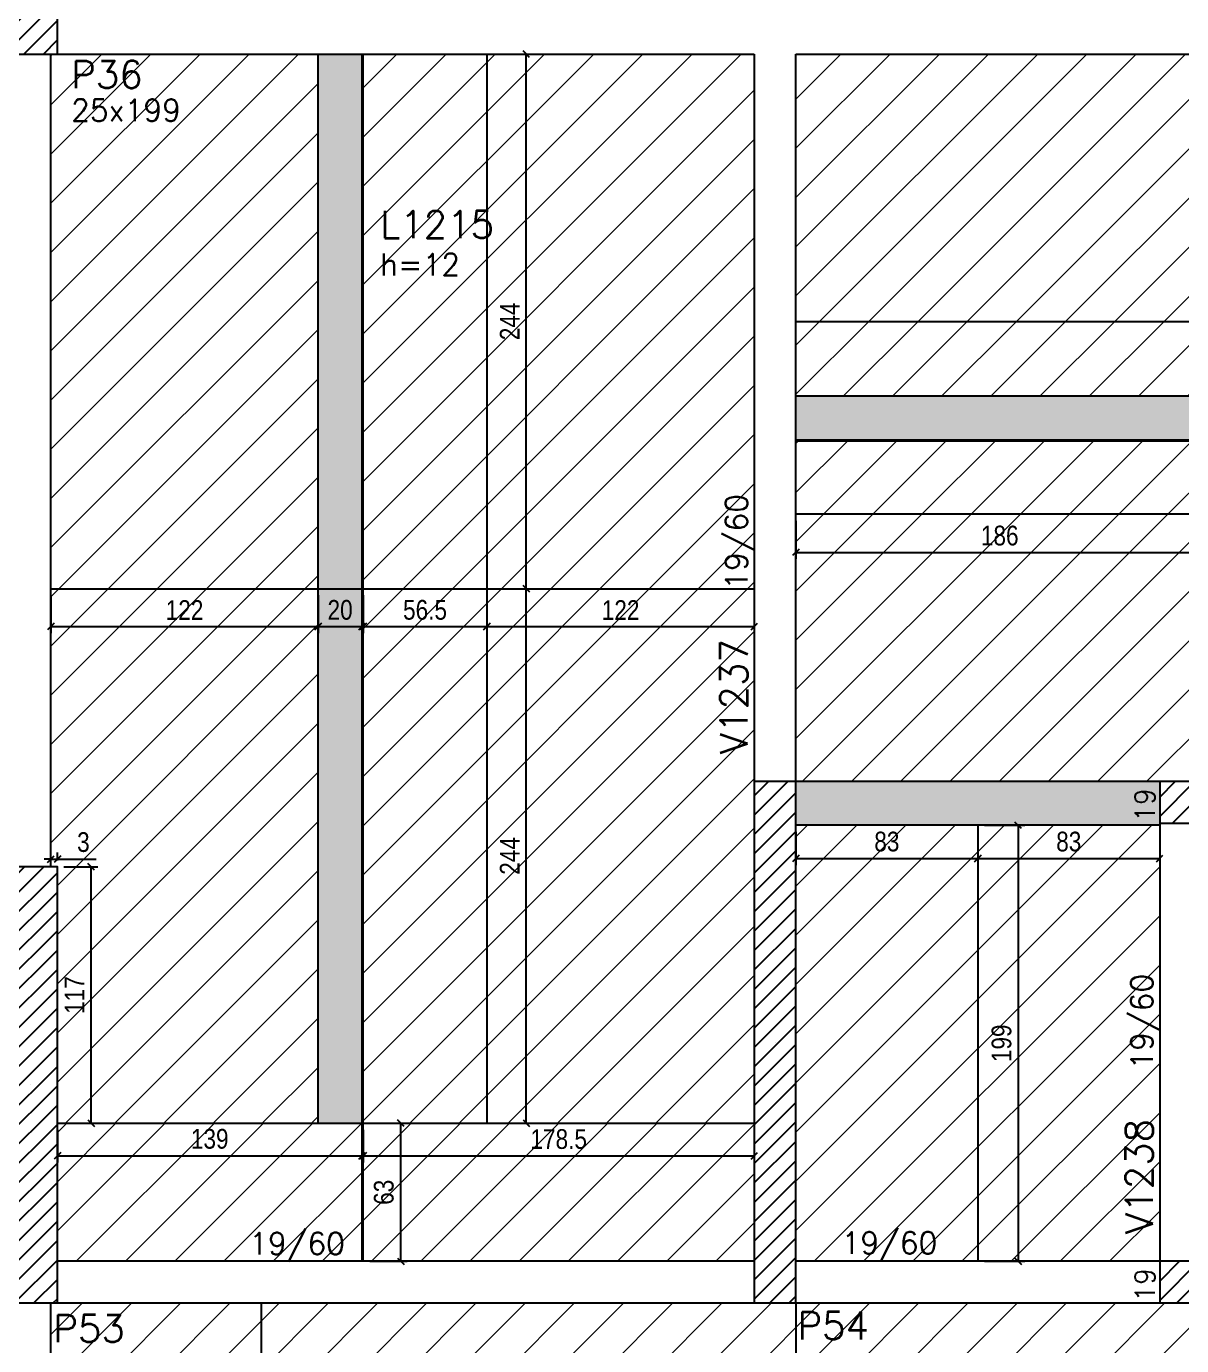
# Model space of a CAD drawing. Extents: x 1860 to 8661, y -614 to 3008.
# Drawn here: x 3422 to 3949, y 1142 to 1744 of the extents above; entities that cross this region are included whole.
import ezdxf

# ---------------------------------------------------------------- set-up
doc = ezdxf.new("R2010")
doc.units = 0
for name, color, linetype in [('242', 12, 'Continuous'), ('COTA', 241, 'Continuous'), ('F-LAJES-DIM', 2, 'Continuous'), ('F-LAJES-NOME', 4, 'Continuous'), ('F-PILARES-DIM', 172, 'Continuous'), ('F-PILARES-HACH', 174, 'Continuous'), ('F-PILARES-NOME', 170, 'Continuous'), ('F-PILARES-S', 170, 'Continuous'), ('F-VIGAS', 3, 'Continuous'), ('F-VIGAS-DIM', 2, 'Continuous'), ('F-VIGAS-NOME', 4, 'Continuous'), ('Painéis', 200, 'Continuous')]:
    doc.layers.add(name, color=color, linetype=linetype)
doc.layers.add('Hachura', color=251, linetype='Continuous', lineweight=9)
doc.styles.add('COTA TECNICA-50', font='techl___.ttf', dxfattribs={"height": 9})
doc.styles.add('MCP', font='romans.shx')
doc.dimstyles.new('COTA PAINEL-50', dxfattribs={"dimtxt": 9, "dimasz": 3, "dimexe": 3, "dimexo": 3, "dimgap": 3, "dimtad": 1, "dimdec": 1, "dimzin": 12, "dimdsep": 46, "dimtxsty": 'COTA TECNICA-50', "dimblk1": 'OBLIQUE', "dimblk2": 'OBLIQUE', "dimsah": 1, "dimcen": 0.9, "dimclrd": 4, "dimclre": 4, "dimclrt": 240, "dimadec": 1, "dimazin": 3, "dimtfac": 1, "dimtdec": 1, "dimtmove": 0, "dimatfit": 3, "dimfxl": 1, "dimtolj": 1, "dimtzin": 12, "dimarcsym": 0})
pattern_1 = [(45, (3973.15, 515.9404), (-4.419417, 4.419417), [])]
pattern_2 = [(45, (-178.398, -39.917), (-11.22532, 11.22532), [])]
pattern_3 = [(45, (26.26, 6.996), (-11.22532, 11.22532), [])]

# ---------------------------------------------------------------- blocks, each defined once
blk = doc.blocks.new('_Oblique')
at = {"color": 0, "linetype": 'ByBlock', "lineweight": -2}
blk.add_line((-0.5, -0.5), (0.5, 0.5), dxfattribs=at)
blk = doc.blocks.new('*D122')
at = {"layer": 'COTA', "color": 4, "lineweight": -2, "transparency": 16777216}
for p, q in [((3433.15, 1484.44), (3433.15, 1467.12)), ((3555.15, 1484.44), (3555.15, 1467.12)), ((3433.15, 1470.12), (3555.15, 1470.12))]:
    blk.add_line(p, q, dxfattribs=at)
at = {"layer": 'Defpoints', "color": 0, "transparency": 16777216}
for p in [(3433.15, 1487.44), (3555.15, 1487.44), (3555.15, 1470.12)]:
    blk.add_point(p, dxfattribs=at)
at = {"layer": 'COTA', "color": 4, "lineweight": -2, "transparency": 16777216, "xscale": 3, "yscale": 3, "zscale": 3, "rotation": 180}
blk.add_blockref('_Oblique', (3433.15, 1470.12), dxfattribs=at)
at = {"layer": 'COTA', "color": 4, "lineweight": -2, "transparency": 16777216, "xscale": 3, "yscale": 3, "zscale": 3}
blk.add_blockref('_Oblique', (3555.15, 1470.12), dxfattribs=at)
at = {"layer": 'COTA', "color": 240, "transparency": 16777216, "insert": (3494.15, 1477.68), "char_height": 9, "attachment_point": 5, "style": 'COTA TECNICA-50'}
blk.add_mtext('\\A1;122', dxfattribs=at)
blk = doc.blocks.new('*D123')
at = {"layer": 'COTA', "color": 4, "lineweight": -2, "transparency": 16777216}
for p, q in [((3555.15, 1484.44), (3555.15, 1467.12)), ((3575.15, 1484.44), (3575.15, 1467.12)), ((3555.15, 1470.12), (3575.15, 1470.12))]:
    blk.add_line(p, q, dxfattribs=at)
at = {"layer": 'Defpoints', "color": 0, "transparency": 16777216}
for p in [(3555.15, 1487.44), (3575.15, 1487.44), (3575.15, 1470.12)]:
    blk.add_point(p, dxfattribs=at)
at = {"layer": 'COTA', "color": 4, "lineweight": -2, "transparency": 16777216, "xscale": 3, "yscale": 3, "zscale": 3, "rotation": 180}
blk.add_blockref('_Oblique', (3555.15, 1470.12), dxfattribs=at)
at = {"layer": 'COTA', "color": 4, "lineweight": -2, "transparency": 16777216, "xscale": 3, "yscale": 3, "zscale": 3}
blk.add_blockref('_Oblique', (3575.15, 1470.12), dxfattribs=at)
at = {"layer": 'COTA', "color": 240, "transparency": 16777216, "insert": (3565.15, 1477.71), "char_height": 9, "attachment_point": 5, "style": 'COTA TECNICA-50'}
blk.add_mtext('\\A1;20', dxfattribs=at)
blk = doc.blocks.new('*D124')
at = {"layer": 'COTA', "color": 4, "lineweight": -2, "transparency": 16777216}
for p, q in [((3575.65, 1484.44), (3575.65, 1467.12)), ((3632.15, 1484.44), (3632.15, 1467.12)), ((3575.65, 1470.12), (3632.15, 1470.12))]:
    blk.add_line(p, q, dxfattribs=at)
at = {"layer": 'Defpoints', "color": 0, "transparency": 16777216}
for p in [(3575.65, 1487.44), (3632.15, 1487.44), (3632.15, 1470.12)]:
    blk.add_point(p, dxfattribs=at)
at = {"layer": 'COTA', "color": 4, "lineweight": -2, "transparency": 16777216, "xscale": 3, "yscale": 3, "zscale": 3, "rotation": 180}
blk.add_blockref('_Oblique', (3575.65, 1470.12), dxfattribs=at)
at = {"layer": 'COTA', "color": 4, "lineweight": -2, "transparency": 16777216, "xscale": 3, "yscale": 3, "zscale": 3}
blk.add_blockref('_Oblique', (3632.15, 1470.12), dxfattribs=at)
at = {"layer": 'COTA', "color": 240, "transparency": 16777216, "insert": (3603.9, 1477.72), "char_height": 9, "attachment_point": 5, "style": 'COTA TECNICA-50'}
blk.add_mtext('\\A1;56.5', dxfattribs=at)
blk = doc.blocks.new('*D125')
at = {"layer": 'COTA', "color": 4, "lineweight": -2, "transparency": 16777216}
for p, q in [((3632.15, 1484.44), (3632.15, 1467.12)), ((3754.15, 1484.44), (3754.15, 1467.12)), ((3632.15, 1470.12), (3754.15, 1470.12))]:
    blk.add_line(p, q, dxfattribs=at)
at = {"layer": 'Defpoints', "color": 0, "transparency": 16777216}
for p in [(3632.15, 1487.44), (3754.15, 1487.44), (3754.15, 1470.12)]:
    blk.add_point(p, dxfattribs=at)
at = {"layer": 'COTA', "color": 4, "lineweight": -2, "transparency": 16777216, "xscale": 3, "yscale": 3, "zscale": 3, "rotation": 180}
blk.add_blockref('_Oblique', (3632.15, 1470.12), dxfattribs=at)
at = {"layer": 'COTA', "color": 4, "lineweight": -2, "transparency": 16777216, "xscale": 3, "yscale": 3, "zscale": 3}
blk.add_blockref('_Oblique', (3754.15, 1470.12), dxfattribs=at)
at = {"layer": 'COTA', "color": 240, "transparency": 16777216, "insert": (3693.15, 1477.68), "char_height": 9, "attachment_point": 5, "style": 'COTA TECNICA-50'}
blk.add_mtext('\\A1;122', dxfattribs=at)
blk = doc.blocks.new('*D126')
at = {"layer": 'COTA', "color": 4, "lineweight": -2, "transparency": 16777216}
for p, q in [((3635.15, 1487.44), (3653.12, 1487.44)), ((3650.12, 1243.44), (3650.12, 1487.44)), ((3635.15, 1243.44), (3653.12, 1243.44))]:
    blk.add_line(p, q, dxfattribs=at)
at = {"layer": 'Defpoints', "color": 0, "transparency": 16777216}
for p in [(3632.15, 1487.44), (3650.12, 1487.44), (3632.15, 1243.44)]:
    blk.add_point(p, dxfattribs=at)
at = {"layer": 'COTA', "color": 4, "lineweight": -2, "transparency": 16777216, "xscale": 3, "yscale": 3, "zscale": 3}
for p, rotation in [((3650.12, 1487.44), 90), ((3650.12, 1243.44), 270)]:
    blk.add_blockref('_Oblique', p, dxfattribs=dict(at, rotation=rotation))
at = {"layer": 'COTA', "color": 240, "transparency": 16777216, "insert": (3642.55, 1365.44), "char_height": 9, "attachment_point": 5, "rotation": 90, "style": 'COTA TECNICA-50'}
blk.add_mtext('\\A1;244', dxfattribs=at)
blk = doc.blocks.new('*D127')
at = {"layer": 'COTA', "color": 4, "lineweight": -2, "transparency": 16777216}
for p, q in [((3635.15, 1731.44), (3653.12, 1731.44)), ((3650.12, 1487.44), (3650.12, 1731.44)), ((3635.15, 1487.44), (3653.12, 1487.44))]:
    blk.add_line(p, q, dxfattribs=at)
at = {"layer": 'Defpoints', "color": 0, "transparency": 16777216}
for p in [(3632.15, 1731.44), (3650.12, 1731.44), (3632.15, 1487.44)]:
    blk.add_point(p, dxfattribs=at)
at = {"layer": 'COTA', "color": 4, "lineweight": -2, "transparency": 16777216, "xscale": 3, "yscale": 3, "zscale": 3}
for p, rotation in [((3650.12, 1731.44), 90), ((3650.12, 1487.44), 270)]:
    blk.add_blockref('_Oblique', p, dxfattribs=dict(at, rotation=rotation))
at = {"layer": 'COTA', "color": 240, "transparency": 16777216, "insert": (3642.55, 1609.44), "char_height": 9, "attachment_point": 5, "rotation": 90, "style": 'COTA TECNICA-50'}
blk.add_mtext('\\A1;244', dxfattribs=at)
blk = doc.blocks.new('*D128')
at = {"layer": 'COTA', "color": 4, "lineweight": -2, "transparency": 16777216}
for p, q in [((3439.15, 1360.44), (3454.52, 1360.44)), ((3451.52, 1243.44), (3451.52, 1360.44)), ((3439.15, 1243.44), (3454.52, 1243.44))]:
    blk.add_line(p, q, dxfattribs=at)
at = {"layer": 'Defpoints', "color": 0, "transparency": 16777216}
for p in [(3436.15, 1360.44), (3451.52, 1360.44), (3436.15, 1243.44)]:
    blk.add_point(p, dxfattribs=at)
at = {"layer": 'COTA', "color": 4, "lineweight": -2, "transparency": 16777216, "xscale": 3, "yscale": 3, "zscale": 3}
for p, rotation in [((3451.52, 1360.44), 90), ((3451.52, 1243.44), 270)]:
    blk.add_blockref('_Oblique', p, dxfattribs=dict(at, rotation=rotation))
at = {"layer": 'COTA', "color": 240, "transparency": 16777216, "insert": (3443.96, 1301.94), "char_height": 9, "attachment_point": 5, "rotation": 90, "style": 'COTA TECNICA-50'}
blk.add_mtext('\\A1;117', dxfattribs=at)
blk = doc.blocks.new('*D129')
at = {"layer": 'COTA', "color": 4, "lineweight": -2, "transparency": 16777216}
for p, q in [((3433.15, 1363.44), (3433.15, 1367.02)), ((3436.15, 1363.44), (3436.15, 1367.02)), ((3433.15, 1364.02), (3430.15, 1364.02)), ((3433.15, 1364.02), (3436.15, 1364.02)), ((3436.15, 1364.02), (3453.85, 1364.02))]:
    blk.add_line(p, q, dxfattribs=at)
at = {"layer": 'Defpoints', "color": 0, "transparency": 16777216}
for p in [(3436.15, 1364.02), (3433.15, 1360.44), (3436.15, 1360.44)]:
    blk.add_point(p, dxfattribs=at)
at = {"layer": 'COTA', "color": 4, "lineweight": -2, "transparency": 16777216, "xscale": 3, "yscale": 3, "zscale": 3}
blk.add_blockref('_Oblique', (3433.15, 1364.02), dxfattribs=at)
at = {"layer": 'COTA', "color": 4, "lineweight": -2, "transparency": 16777216, "xscale": 3, "yscale": 3, "zscale": 3, "rotation": 180}
blk.add_blockref('_Oblique', (3436.15, 1364.02), dxfattribs=at)
at = {"layer": 'COTA', "color": 240, "transparency": 16777216, "insert": (3448, 1371.72), "char_height": 9, "attachment_point": 5, "style": 'COTA TECNICA-50'}
blk.add_mtext('\\A1;3', dxfattribs=at)
blk = doc.blocks.new('*D130')
at = {"layer": 'COTA', "color": 4, "lineweight": -2, "transparency": 16777216}
for p, q in [((3436.15, 1240.44), (3436.15, 1225.56)), ((3575.15, 1240.44), (3575.15, 1225.56)), ((3436.15, 1228.56), (3575.15, 1228.56))]:
    blk.add_line(p, q, dxfattribs=at)
at = {"layer": 'Defpoints', "color": 0, "transparency": 16777216}
for p in [(3436.15, 1243.44), (3575.15, 1243.44), (3575.15, 1228.56)]:
    blk.add_point(p, dxfattribs=at)
at = {"layer": 'COTA', "color": 4, "lineweight": -2, "transparency": 16777216, "xscale": 3, "yscale": 3, "zscale": 3, "rotation": 180}
blk.add_blockref('_Oblique', (3436.15, 1228.56), dxfattribs=at)
at = {"layer": 'COTA', "color": 4, "lineweight": -2, "transparency": 16777216, "xscale": 3, "yscale": 3, "zscale": 3}
blk.add_blockref('_Oblique', (3575.15, 1228.56), dxfattribs=at)
at = {"layer": 'COTA', "color": 240, "transparency": 16777216, "insert": (3505.65, 1236.28), "char_height": 9, "attachment_point": 5, "style": 'COTA TECNICA-50'}
blk.add_mtext('\\A1;139', dxfattribs=at)
blk = doc.blocks.new('*D131')
at = {"layer": 'COTA', "color": 4, "lineweight": -2, "transparency": 16777216}
for p, q in [((3575.65, 1240.44), (3575.65, 1225.56)), ((3754.15, 1240.44), (3754.15, 1225.56)), ((3575.65, 1228.56), (3754.15, 1228.56))]:
    blk.add_line(p, q, dxfattribs=at)
at = {"layer": 'Defpoints', "color": 0, "transparency": 16777216}
for p in [(3575.65, 1243.44), (3754.15, 1243.44), (3754.15, 1228.56)]:
    blk.add_point(p, dxfattribs=at)
at = {"layer": 'COTA', "color": 4, "lineweight": -2, "transparency": 16777216, "xscale": 3, "yscale": 3, "zscale": 3, "rotation": 180}
blk.add_blockref('_Oblique', (3575.65, 1228.56), dxfattribs=at)
at = {"layer": 'COTA', "color": 4, "lineweight": -2, "transparency": 16777216, "xscale": 3, "yscale": 3, "zscale": 3}
blk.add_blockref('_Oblique', (3754.15, 1228.56), dxfattribs=at)
at = {"layer": 'COTA', "color": 240, "transparency": 16777216, "insert": (3664.9, 1236.17), "char_height": 9, "attachment_point": 5, "style": 'COTA TECNICA-50'}
blk.add_mtext('\\A1;178.5', dxfattribs=at)
blk = doc.blocks.new('*D132')
at = {"layer": 'COTA', "color": 4, "lineweight": -2, "transparency": 16777216}
for p, q in [((3578.65, 1243.44), (3595.82, 1243.44)), ((3592.82, 1180.44), (3592.82, 1243.44)), ((3578.65, 1180.44), (3595.82, 1180.44))]:
    blk.add_line(p, q, dxfattribs=at)
at = {"layer": 'Defpoints', "color": 0, "transparency": 16777216}
for p in [(3575.65, 1243.44), (3592.82, 1243.44), (3575.65, 1180.44)]:
    blk.add_point(p, dxfattribs=at)
at = {"layer": 'COTA', "color": 4, "lineweight": -2, "transparency": 16777216, "xscale": 3, "yscale": 3, "zscale": 3}
for p, rotation in [((3592.82, 1243.44), 90), ((3592.82, 1180.44), 270)]:
    blk.add_blockref('_Oblique', p, dxfattribs=dict(at, rotation=rotation))
at = {"layer": 'COTA', "color": 240, "transparency": 16777216, "insert": (3585.12, 1211.94), "char_height": 9, "attachment_point": 5, "rotation": 90, "style": 'COTA TECNICA-50'}
blk.add_mtext('\\A1;63', dxfattribs=at)
blk = doc.blocks.new('*D176')
at = {"layer": 'COTA', "color": 4, "lineweight": -2, "transparency": 16777216}
for p, q in [((3773.15, 1518.44), (3773.15, 1501.01)), ((3959.15, 1518.44), (3959.15, 1501.01)), ((3773.15, 1504.01), (3959.15, 1504.01))]:
    blk.add_line(p, q, dxfattribs=at)
at = {"layer": 'Defpoints', "color": 0, "transparency": 16777216}
for p in [(3773.15, 1521.44), (3959.15, 1521.44), (3959.15, 1504.01)]:
    blk.add_point(p, dxfattribs=at)
at = {"layer": 'COTA', "color": 4, "lineweight": -2, "transparency": 16777216, "xscale": 3, "yscale": 3, "zscale": 3, "rotation": 180}
blk.add_blockref('_Oblique', (3773.15, 1504.01), dxfattribs=at)
at = {"layer": 'COTA', "color": 4, "lineweight": -2, "transparency": 16777216, "xscale": 3, "yscale": 3, "zscale": 3}
blk.add_blockref('_Oblique', (3959.15, 1504.01), dxfattribs=at)
at = {"layer": 'COTA', "color": 240, "transparency": 16777216, "insert": (3866.15, 1511.62), "char_height": 9, "attachment_point": 5, "style": 'COTA TECNICA-50'}
blk.add_mtext('\\A1;186', dxfattribs=at)
blk = doc.blocks.new('*D181')
at = {"layer": 'COTA', "color": 4, "lineweight": -2, "transparency": 16777216}
for p, q in [((3859.15, 1379.44), (3877.59, 1379.44)), ((3874.59, 1379.44), (3874.59, 1180.44)), ((3859.15, 1180.44), (3877.59, 1180.44))]:
    blk.add_line(p, q, dxfattribs=at)
at = {"layer": 'Defpoints', "color": 0, "transparency": 16777216}
for p in [(3856.15, 1379.44), (3856.15, 1180.44), (3874.59, 1180.44)]:
    blk.add_point(p, dxfattribs=at)
at = {"layer": 'COTA', "color": 4, "lineweight": -2, "transparency": 16777216, "xscale": 3, "yscale": 3, "zscale": 3}
for p, rotation in [((3874.59, 1379.44), 90), ((3874.59, 1180.44), 270)]:
    blk.add_blockref('_Oblique', p, dxfattribs=dict(at, rotation=rotation))
at = {"layer": 'COTA', "color": 240, "transparency": 16777216, "insert": (3867.01, 1279.94), "char_height": 9, "attachment_point": 5, "rotation": 90, "style": 'COTA TECNICA-50'}
blk.add_mtext('\\A1;199', dxfattribs=at)
blk = doc.blocks.new('*D182')
at = {"layer": 'COTA', "color": 4, "lineweight": -2, "transparency": 16777216}
for p, q in [((3773.15, 1376.44), (3773.15, 1361.25)), ((3856.15, 1376.44), (3856.15, 1361.25)), ((3773.15, 1364.25), (3856.15, 1364.25))]:
    blk.add_line(p, q, dxfattribs=at)
at = {"layer": 'Defpoints', "color": 0, "transparency": 16777216}
for p in [(3773.15, 1379.44), (3856.15, 1379.44), (3856.15, 1364.25)]:
    blk.add_point(p, dxfattribs=at)
at = {"layer": 'COTA', "color": 4, "lineweight": -2, "transparency": 16777216, "xscale": 3, "yscale": 3, "zscale": 3, "rotation": 180}
blk.add_blockref('_Oblique', (3773.15, 1364.25), dxfattribs=at)
at = {"layer": 'COTA', "color": 4, "lineweight": -2, "transparency": 16777216, "xscale": 3, "yscale": 3, "zscale": 3}
blk.add_blockref('_Oblique', (3856.15, 1364.25), dxfattribs=at)
at = {"layer": 'COTA', "color": 240, "transparency": 16777216, "insert": (3814.65, 1371.96), "char_height": 9, "attachment_point": 5, "style": 'COTA TECNICA-50'}
blk.add_mtext('\\A1;83', dxfattribs=at)
blk = doc.blocks.new('*D183')
at = {"layer": 'COTA', "color": 4, "lineweight": -2, "transparency": 16777216}
for p, q in [((3856.15, 1376.44), (3856.15, 1361.25)), ((3939.15, 1376.44), (3939.15, 1361.25)), ((3856.15, 1364.25), (3939.15, 1364.25))]:
    blk.add_line(p, q, dxfattribs=at)
at = {"layer": 'Defpoints', "color": 0, "transparency": 16777216}
for p in [(3856.15, 1379.44), (3939.15, 1379.44), (3939.15, 1364.25)]:
    blk.add_point(p, dxfattribs=at)
at = {"layer": 'COTA', "color": 4, "lineweight": -2, "transparency": 16777216, "xscale": 3, "yscale": 3, "zscale": 3, "rotation": 180}
blk.add_blockref('_Oblique', (3856.15, 1364.25), dxfattribs=at)
at = {"layer": 'COTA', "color": 4, "lineweight": -2, "transparency": 16777216, "xscale": 3, "yscale": 3, "zscale": 3}
blk.add_blockref('_Oblique', (3939.15, 1364.25), dxfattribs=at)
at = {"layer": 'COTA', "color": 240, "transparency": 16777216, "insert": (3897.65, 1371.96), "char_height": 9, "attachment_point": 5, "style": 'COTA TECNICA-50'}
blk.add_mtext('\\A1;83', dxfattribs=at)

msp = doc.modelspace()

# ---------------------------------------------------------------- hatches: boundary and pattern name
at = {"layer": 'F-PILARES-HACH', "linetype": 'Continuous'}
h = msp.add_hatch(dxfattribs=at)
h.set_pattern_fill('ANSI31', color=256, scale=50, style=0)
h.set_pattern_definition(pattern_1)
h.paths.add_polyline_path([(3411.15, 1731.44), (3436.15, 1731.44), (3436.15, 1930.44), (3411.15, 1930.44)], flags=16)
h = msp.add_hatch(dxfattribs=at)
h.set_pattern_fill('ANSI31', color=256, scale=50, style=0)
h.set_pattern_definition(pattern_1)
h.paths.add_polyline_path([(3754.15, 1161.44), (3773.15, 1161.44), (3773.15, 1399.44), (3754.15, 1399.44)], flags=16)
h = msp.add_hatch(dxfattribs=at)
h.set_pattern_fill('ANSI31', color=256, scale=50, style=0)
h.set_pattern_definition(pattern_1)
h.paths.add_polyline_path([(4177.15, 1161.44), (4177.15, 1399.44), (3939.15, 1399.44), (3939.15, 1380.44), (4158.15, 1380.44), (4158.15, 1180.44), (3939.15, 1180.44), (3939.15, 1161.44)], flags=16)
h = msp.add_hatch(dxfattribs=at)
h.set_pattern_fill('ANSI31', color=256, scale=50, style=0)
h.set_pattern_definition(pattern_1)
h.paths.add_polyline_path([(3411.15, 1161.44), (3436.15, 1161.44), (3436.15, 1360.44), (3411.15, 1360.44)], flags=16)
at = {"layer": 'Hachura', "linetype": 'ByBlock'}
h = msp.add_hatch(dxfattribs=at)
h.set_pattern_fill('ANSI31', color=256, scale=5)
h.set_pattern_definition(pattern_2)
h.paths.add_polyline_path([(3555.15, 1487.44), (3555.15, 1731.44), (3436.15, 1731.44), (3433.15, 1731.44), (3433.15, 1487.44)])
h.paths.add_polyline_path([(3433.15, 1360.44), (3436.15, 1360.44), (3436.15, 1243.44), (3555.15, 1243.44), (3555.15, 1487.44), (3433.15, 1487.44)])
h.paths.add_polyline_path([(3575.65, 1243.44), (3632.15, 1243.44), (3632.15, 1487.44), (3575.65, 1487.44)])
h.paths.add_polyline_path([(3575.65, 1487.44), (3632.15, 1487.44), (3632.15, 1731.44), (3575.65, 1731.44)])
h.paths.add_polyline_path([(3632.15, 1487.44), (3754.15, 1487.44), (3754.15, 1731.44), (3632.15, 1731.44)])
h.paths.add_polyline_path([(3632.15, 1243.44), (3754.15, 1243.44), (3754.15, 1399.44), (3754.15, 1487.44), (3632.15, 1487.44)])
h = msp.add_hatch(color=256, dxfattribs=at)
h.dxf.hatch_style = 1
h.paths.add_polyline_path([(3575.15, 1731.44), (3555.15, 1731.44), (3555.15, 1487.44), (3575.15, 1487.44)])
h.paths.add_polyline_path([(3575.15, 1487.44), (3555.15, 1487.44), (3555.15, 1243.44), (3575.15, 1243.44)])
h = msp.add_hatch(dxfattribs=at)
h.set_pattern_fill('ANSI31', color=256, scale=5)
h.set_pattern_definition(pattern_3)
h.paths.add_polyline_path([(4081.15, 1731.44), (3959.15, 1731.44), (3959.15, 1609.44), (4081.15, 1609.44)])
h.paths.add_polyline_path([(4081.15, 1521.44), (3959.15, 1521.44), (3959.15, 1399.44), (4081.15, 1399.44)])
h.paths.add_polyline_path([(4081.15, 1521.44), (4081.15, 1399.44), (4177.15, 1399.44), (4325.15, 1399.44), (4325.15, 1521.44)])
h.paths.add_polyline_path([(4325.15, 1609.44), (4325.15, 1731.44), (4238.65, 1731.44), (4115.65, 1731.44), (4091.65, 1731.44), (4081.15, 1731.44), (4081.15, 1609.44)])
h.paths.add_polyline_path([(4569.15, 1609.44), (4569.15, 1731.44), (4563.15, 1731.44), (4325.15, 1731.44), (4325.15, 1609.44)])
h.paths.add_polyline_path([(4569.15, 1399.44), (4569.15, 1521.44), (4325.15, 1521.44), (4325.15, 1399.44)])
h.paths.add_polyline_path([(3773.15, 1521.44), (3773.15, 1399.44), (3939.15, 1399.44), (3959.15, 1399.44), (3959.15, 1521.44)])
h.paths.add_polyline_path([(3959.15, 1609.44), (3959.15, 1731.44), (3773.15, 1731.44), (3773.15, 1609.44)])
h = msp.add_hatch(dxfattribs=at)
h.set_pattern_fill('ANSI31', color=256, scale=5)
h.set_pattern_definition(pattern_3)
h.paths.add_polyline_path([(3959.15, 1575.44), (3959.15, 1609.44), (3773.15, 1609.44), (3773.15, 1575.44)])
h.paths.add_polyline_path([(3773.15, 1554.94), (3773.15, 1521.44), (3959.15, 1521.44), (3959.15, 1554.94)])
h.paths.add_polyline_path([(3959.15, 1554.94), (3959.15, 1521.44), (4081.15, 1521.44), (4081.15, 1554.94)])
h.paths.add_polyline_path([(3959.15, 1609.44), (3959.15, 1575.44), (4081.15, 1575.44), (4081.15, 1609.44)])
h.paths.add_polyline_path([(4081.15, 1609.44), (4081.15, 1575.44), (4325.15, 1575.44), (4325.15, 1609.44)])
h.paths.add_polyline_path([(4081.15, 1554.94), (4081.15, 1521.44), (4325.15, 1521.44), (4325.15, 1554.94)])
h.paths.add_polyline_path([(4569.15, 1521.44), (4569.15, 1554.94), (4325.15, 1554.94), (4325.15, 1521.44)])
h.paths.add_polyline_path([(4325.15, 1609.44), (4325.15, 1575.44), (4569.15, 1575.44), (4569.15, 1609.44)])
h.paths.add_polyline_path([(4569.15, 1180.44), (4569.15, 1302.44), (4325.15, 1302.44), (4325.15, 1180.44)])
h.paths.add_polyline_path([(3856.15, 1180.44), (3939.15, 1180.44), (3939.15, 1379.44), (3856.15, 1379.44)])
h.paths.add_polyline_path([(3856.15, 1379.44), (3773.15, 1379.44), (3773.15, 1180.44), (3856.15, 1180.44)])
h = msp.add_hatch(color=256, dxfattribs=at)
h.dxf.hatch_style = 1
h.paths.add_polyline_path([(3959.15, 1575.44), (3773.15, 1575.44), (3773.15, 1555.44), (3959.15, 1555.44)])
h.paths.add_polyline_path([(4081.15, 1575.44), (3959.15, 1575.44), (3959.15, 1555.44), (4081.15, 1555.44)])
h.paths.add_polyline_path([(4325.15, 1575.44), (4081.15, 1575.44), (4081.15, 1555.44), (4325.15, 1555.44)])
h.paths.add_polyline_path([(4569.15, 1575.44), (4325.15, 1575.44), (4325.15, 1555.44), (4569.15, 1555.44)])
h.paths.add_polyline_path([(4569.15, 1399.44), (4177.15, 1399.44), (4177.15, 1379.44), (4569.15, 1379.44)])
h.paths.add_polyline_path([(3939.15, 1399.44), (3773.15, 1399.44), (3773.15, 1379.44), (3939.15, 1379.44), (3939.15, 1380.44)])
h.paths.add_polyline_path([(3939.15, 1381.26), (3939.15, 1398.62), (3925.65, 1398.62), (3925.65, 1381.26)], flags=9)
h = msp.add_hatch(dxfattribs=at)
h.set_pattern_fill('ANSI31', color=256, scale=5)
h.set_pattern_definition(pattern_3)
h.paths.add_polyline_path([(3436.15, 1243.44), (3436.15, 1180.44), (3575.15, 1180.44), (3575.15, 1243.44)])
h.paths.add_polyline_path([(3754.15, 1180.44), (3754.15, 1243.44), (3575.65, 1243.44), (3575.65, 1180.44)])
h = msp.add_hatch(dxfattribs=at)
h.set_pattern_fill('ANSI31', color=256, scale=5)
h.set_pattern_definition(pattern_2)
h.paths.add_polyline_path([(3529.15, 1161.44), (3436.15, 1161.44), (3433.15, 1161.44), (3433.15, 1085.44), (3529.15, 1085.44)])
h.paths.add_polyline_path([(3529.15, 1085.44), (3433.15, 1085.44), (3433.15, 1009.44), (3529.15, 1009.44)])
h.paths.add_polyline_path([(3529.15, 1085.44), (3529.15, 1009.44), (3754.15, 1009.44), (3773.15, 1009.44), (3773.15, 1085.44)])
h.paths.add_polyline_path([(3773.15, 1085.44), (3773.15, 1161.44), (3754.15, 1161.44), (3529.15, 1161.44), (3529.15, 1085.44)])
h.paths.add_polyline_path([(3959.15, 1085.44), (3959.15, 1161.44), (3939.15, 1161.44), (3773.15, 1161.44), (3773.15, 1085.44)])
h.paths.add_polyline_path([(3959.15, 1009.44), (3959.15, 1085.44), (3773.15, 1085.44), (3773.15, 1009.44)])
h.paths.add_polyline_path([(4081.15, 1009.44), (4081.15, 1085.44), (3959.15, 1085.44), (3959.15, 1009.44), (3973.15, 1009.44), (3992.15, 1009.44)])
h.paths.add_polyline_path([(4081.15, 1085.44), (4081.15, 1161.44), (3959.15, 1161.44), (3959.15, 1085.44)])
h.paths.add_polyline_path([(4081.15, 1085.44), (4081.15, 1009.44), (4240.65, 1009.44), (4325.15, 1009.44), (4325.15, 1085.44)])
h.paths.add_polyline_path([(4325.15, 1085.44), (4325.15, 1161.44), (4177.15, 1161.44), (4081.15, 1161.44), (4081.15, 1085.44)])
h.paths.add_polyline_path([(4325.15, 1161.44), (4325.15, 1085.44), (4569.15, 1085.44), (4569.15, 1161.44)])
h.paths.add_polyline_path([(4325.15, 1085.44), (4325.15, 1009.44), (4418.65, 1009.44), (4569.15, 1009.44), (4569.15, 1085.44)])

# ---------------------------------------------------------------- linework, layer by layer
at = {"layer": '242', "linetype": 'Continuous'}
for p, q in [((3763.65, 1280.44), (3763.65, 1280.44)), ((3423.65, 1260.94), (3423.65, 1260.94))]:
    msp.add_line(p, q, dxfattribs=at)
at = {"layer": 'F-PILARES-S', "linetype": 'Continuous'}
for points in [[(3411.15, 1731.44), (3436.15, 1731.44), (3436.15, 1930.44), (3411.15, 1930.44), (3411.15, 1731.44)], [(3754.15, 1161.44), (3773.15, 1161.44), (3773.15, 1399.44), (3754.15, 1399.44), (3754.15, 1161.44)], [(4177.15, 1161.44), (4177.15, 1399.44), (3939.15, 1399.44), (3939.15, 1380.44), (4158.15, 1380.44), (4158.15, 1180.44), (3939.15, 1180.44), (3939.15, 1161.44), (4177.15, 1161.44)], [(3411.15, 1161.44), (3436.15, 1161.44), (3436.15, 1360.44), (3411.15, 1360.44), (3411.15, 1161.44)]]:
    msp.add_lwpolyline(points, dxfattribs=at)
at = {"layer": 'F-VIGAS'}
for points in [[(3433.15, 1360.44), (3433.15, 1731.44)], [(3436.15, 1731.44), (3754.15, 1731.44)], [(3754.15, 1731.44), (3754.15, 1399.44)], [(3773.15, 1399.44), (3773.15, 1731.44)], [(3773.15, 1731.44), (4091.65, 1731.44)], [(3939.15, 1380.44), (3939.15, 1180.44)], [(3754.15, 1180.44), (3436.15, 1180.44)], [(3939.15, 1180.44), (3773.15, 1180.44)], [(3433.15, 1009.44), (3433.15, 1161.44)], [(3436.15, 1161.44), (3754.15, 1161.44)], [(3773.15, 1161.44), (3939.15, 1161.44)]]:
    msp.add_lwpolyline(points, dxfattribs=at)
at = {"layer": 'Painéis'}
for p, q in [((4569.15, 1521.44), (3773.15, 1521.44)), ((3939.15, 1399.44), (3773.15, 1399.44)), ((3939.15, 1379.44), (3773.15, 1379.44))]:
    msp.add_line(p, q, dxfattribs=at)
for points in [[(3555.15, 1243.44), (3555.15, 1731.44)], [(3575.15, 1180.44), (3575.15, 1731.44)], [(3575.65, 1180.44), (3575.65, 1731.44)], [(3632.15, 1731.44), (3632.15, 1243.44)], [(3773.15, 1609.44), (4569.15, 1609.44)], [(3773.15, 1575.44), (4569.15, 1575.44)], [(3773.15, 1555.44), (4569.15, 1555.44)], [(3773.15, 1554.94), (4569.15, 1554.94)], [(3433.15, 1487.44), (3754.15, 1487.44)], [(3856.15, 1379.44), (3856.15, 1180.44)], [(3436.15, 1243.44), (3754.15, 1243.44)], [(3529.15, 1161.44), (3529.15, 1009.44)], [(3773.15, 1161.44), (3773.15, 1009.44)]]:
    msp.add_lwpolyline(points, dxfattribs=at)

# ---------------------------------------------------------------- texts
at = {"layer": 'F-LAJES-DIM', "linetype": 'Continuous', "style": 'MCP'}
msp.add_text('h=12', height=10, dxfattribs=at).set_placement((3583.46, 1630.38))
at = {"layer": 'F-LAJES-NOME', "linetype": 'Continuous', "style": 'MCP'}
msp.add_text('L1215', height=12.5, dxfattribs=at).set_placement((3583.46, 1647.38))
at = {"layer": 'F-PILARES-DIM', "linetype": 'Continuous', "style": 'MCP'}
msp.add_text('25x199', height=10, dxfattribs=at).set_placement((3442.4, 1700.82))
for p in [(3936.9, 1380.94), (3936.9, 1161.94)]:
    msp.add_text('19', height=9, rotation=90, dxfattribs=at).set_placement(p)
at = {"layer": 'F-PILARES-NOME', "linetype": 'Continuous', "style": 'MCP'}
for s, p in [('P36', (3442.4, 1715.82)), ('P54', (3773.81, 1144.81)), ('P53', (3434.24, 1143.5))]:
    msp.add_text(s, height=12.5, dxfattribs=at).set_placement(p)
at = {"layer": 'F-VIGAS-DIM', "linetype": 'Continuous', "style": 'MCP'}
for p in [(3751.02, 1486.94), (3936.02, 1267.94)]:
    msp.add_text('19/60', height=10, rotation=90, dxfattribs=at).set_placement(p)
for p in [(3523.65, 1183.57), (3793.96, 1183.85)]:
    msp.add_text('19/60', height=10, dxfattribs=at).set_placement(p)
at = {"layer": 'F-VIGAS-NOME', "linetype": 'Continuous', "style": 'MCP'}
for s, p in [('V1237', (3751.02, 1411.94)), ('V1238', (3936.02, 1192.94))]:
    msp.add_text(s, height=12.5, rotation=90, dxfattribs=at).set_placement(p)

# ---------------------------------------------------------------- dimensions: what is measured, and where the dimension line sits
at = {"layer": 'COTA'}
dim = msp.add_linear_dim(base=(3650.12, 1731.44), p1=(3632.15, 1487.44), p2=(3632.15, 1731.44), angle=90, dimstyle='COTA PAINEL-50', override={"dimtmove": 1}, dxfattribs=at)
dim.commit()
dim.dimension.update_dxf_attribs({"geometry": '*D127', "text_midpoint": (3642.55, 1609.44)})
for base, p1, p2, picture, middle in [((3959.15, 1504.01), (3773.15, 1521.44), (3959.15, 1521.44), '*D176', (3866.15, 1511.62)), ((3555.15, 1470.12), (3433.15, 1487.44), (3555.15, 1487.44), '*D122', (3494.15, 1477.68)), ((3632.15, 1470.12), (3575.65, 1487.44), (3632.15, 1487.44), '*D124', (3603.9, 1477.72)), ((3856.15, 1364.25), (3773.15, 1379.44), (3856.15, 1379.44), '*D182', (3814.65, 1371.96)), ((3436.15, 1364.02), (3433.15, 1360.44), (3436.15, 1360.44), '*D129', (3448, 1371.72)), ((3575.15, 1228.56), (3436.15, 1243.44), (3575.15, 1243.44), '*D130', (3505.65, 1236.28)), ((3754.15, 1228.56), (3575.65, 1243.44), (3754.15, 1243.44), '*D131', (3664.9, 1236.17))]:
    dim = msp.add_linear_dim(base=base, p1=p1, p2=p2, dimstyle='COTA PAINEL-50', dxfattribs=at)
    dim.commit()
    dim.dimension.update_dxf_attribs({"geometry": picture, "text_midpoint": middle})
for base, p1, p2, picture, middle in [((3575.15, 1470.12), (3555.15, 1487.44), (3575.15, 1487.44), '*D123', (3565.15, 1477.71)), ((3754.15, 1470.12), (3632.15, 1487.44), (3754.15, 1487.44), '*D125', (3693.15, 1477.68)), ((3939.15, 1364.25), (3856.15, 1379.44), (3939.15, 1379.44), '*D183', (3897.65, 1371.96))]:
    dim = msp.add_linear_dim(base=base, p1=p1, p2=p2, dimstyle='COTA PAINEL-50', override={"dimtmove": 1}, dxfattribs=at)
    dim.commit()
    dim.dimension.update_dxf_attribs({"geometry": picture, "text_midpoint": middle})
for base, p1, p2, picture, middle in [((3650.12, 1487.44), (3632.15, 1243.44), (3632.15, 1487.44), '*D126', (3642.55, 1365.44)), ((3874.59, 1180.44), (3856.15, 1379.44), (3856.15, 1180.44), '*D181', (3867.01, 1279.94)), ((3451.52, 1360.44), (3436.15, 1243.44), (3436.15, 1360.44), '*D128', (3443.96, 1301.94)), ((3592.82, 1243.44), (3575.65, 1180.44), (3575.65, 1243.44), '*D132', (3585.12, 1211.94))]:
    dim = msp.add_linear_dim(base=base, p1=p1, p2=p2, angle=90, dimstyle='COTA PAINEL-50', dxfattribs=at)
    dim.commit()
    dim.dimension.update_dxf_attribs({"geometry": picture, "text_midpoint": middle})

doc.saveas('drawing.dxf')
